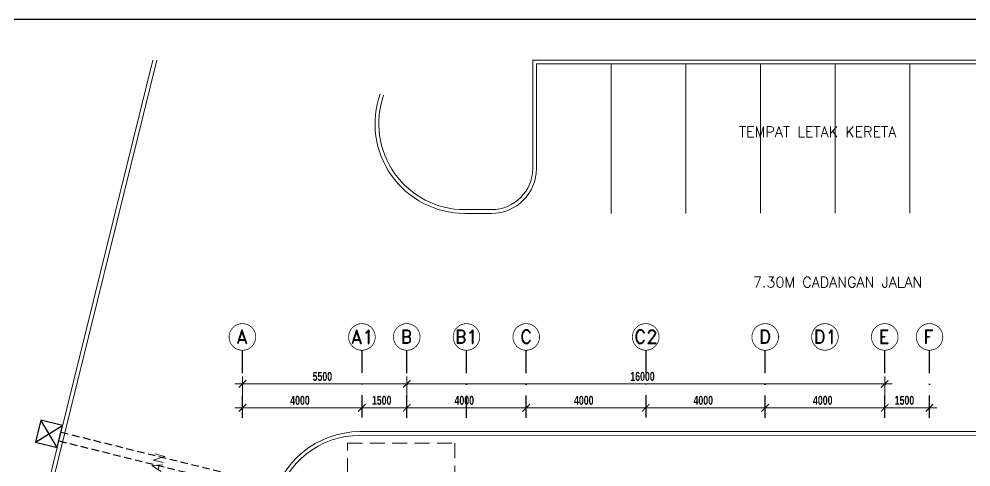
# Model space of a CAD drawing. Header units: inches. Extents: x -86493719 to 430035, y 21644 to 1519532.
# Drawn here: x 249442 to 281308, y 83125 to 98107 of the extents above; entities that cross this region are included whole.
import ezdxf
from ezdxf.enums import TextEntityAlignment as Align

# ---------------------------------------------------------------- set-up
doc = ezdxf.new("R2010")
doc.units = ezdxf.units.IN
doc.header["$MEASUREMENT"] = 0
for name, pattern in [('DASHDOT', [1, 0.5, -0.25, 0, -0.25]), ('DASHED2', [0.375, 0.25, -0.125]), ('HIDDEN', [0.375, 0.25, -0.125])]:
    doc.linetypes.add(name, pattern=pattern)
for name, color, linetype in [('carpark', 8, 'Continuous'), ('drain', 8, 'Continuous'), ('GRID', 8, 'DASHDOT'), ('GRID-TEXT', 8, 'Continuous'), ('kerb', 8, 'Continuous'), ('manhole', 8, 'Continuous'), ('t.block', 4, 'Continuous')]:
    doc.layers.add(name, color=color, linetype=linetype)
for name, color, linetype, lineweight in [('dim', 8, 'Continuous', 20), ('LW', 8, 'Continuous', 20), ('t3', 8, 'Continuous', 25)]:
    doc.layers.add(name, color=color, linetype=linetype, lineweight=lineweight)
doc.styles.add('style1', font='romand.shx', dxfattribs={"height": 250})
doc.styles.add('style2', font='sanssb__.ttf', dxfattribs={"height": 1200})
doc.styles.add('VERDANA1000', font='romand.shx', dxfattribs={"height": 1000})

msp = doc.modelspace()

# ---------------------------------------------------------------- linework, layer by layer
at = {"linetype": 'ByBlock', "const_width": 37.5}
for points in [[(257045, 86028), (256795, 85778)], [(262295, 85778), (262545, 86028)], [(262545, 86028), (262295, 85778)], [(278295, 85778), (278545, 86028)], [(257045, 85228), (256795, 84978)], [(261045, 85228), (260795, 84978)], [(260795, 84978), (261045, 85228)], [(262545, 85228), (262295, 84978)], [(262295, 84978), (262545, 85228)], [(266295, 84978), (266545, 85228)], [(266545, 85228), (266295, 84978)], [(270295, 84978), (270545, 85228)], [(270545, 85228), (270295, 84978)], [(274545, 85228), (274295, 84978)], [(274295, 84978), (274545, 85228)], [(278295, 84978), (278545, 85228)], [(278545, 85228), (278295, 84978)], [(279795, 84978), (280045, 85228)]]:
    msp.add_lwpolyline(points, dxfattribs=at)
at = {"layer": 'carpark', "linetype": 'Continuous', "lineweight": 0}
for p, q in [((269262, 91608), (269261, 96608)), ((271762, 91608), (271761, 96608)), ((274262, 91609), (274261, 96609)), ((276762, 91609), (276761, 96609)), ((279262, 91610), (279261, 96610))]:
    msp.add_line(p, q, dxfattribs=at)
at = {"layer": 'dim'}
for p, q in [((256920, 85409), (256920, 86153)), ((262420, 85409), (262420, 86153)), ((262420, 85409), (262420, 86153)), ((278420, 85409), (278420, 86153)), ((256670, 85903), (262670, 85903)), ((262170, 85903), (278670, 85903)), ((256670, 85103), (261170, 85103)), ((260670, 85103), (262670, 85103)), ((262170, 85103), (266670, 85103)), ((266170, 85103), (270670, 85103)), ((270170, 85103), (274670, 85103)), ((274170, 85103), (278670, 85103)), ((278170, 85103), (280170, 85103))]:
    msp.add_line(p, q, dxfattribs=at)
at = {"layer": 'drain', "linetype": 'DASHED2', "ltscale": 1000}
for p, q in [((250848, 84287), (258265, 82454)), ((250776, 83996), (258194, 82163))]:
    msp.add_line(p, q, dxfattribs=at)
at = {"layer": 'GRID', "ltscale": 1500}
for p, q in [((256920, 84766), (256920, 87028)), ((264420, 84766), (264420, 87028)), ((266420, 84766), (266420, 87028)), ((270420, 87028), (270420, 84766)), ((274420, 84766), (274420, 87028)), ((278420, 84766), (278420, 87028)), ((279920, 84766), (279920, 87028))]:
    msp.add_line(p, q, dxfattribs=at)
at = {"layer": 'GRID', "linetype": 'DASHDOT', "ltscale": 1500}
for p, q in [((260920, 87028), (260920, 84766)), ((262420, 84766), (262420, 87028))]:
    msp.add_line(p, q, dxfattribs=at)
at = {"layer": 'GRID-TEXT', "const_width": 24.7}
for points in [[(257366, 87473, 1), (256475, 87473, 0.414214), (256920, 87028, 0.414214), (257366, 87473, 1)], [(261366, 87473, 1), (260475, 87473, 0.414214), (260920, 87028, 0.414214), (261366, 87473, 1)], [(262866, 87473, 1), (261975, 87473, 0.414214), (262420, 87028, 0.414214), (262866, 87473, 1)], [(264866, 87473, 1), (263975, 87473, 0.414214), (264420, 87028, 0.414214), (264866, 87473, 1)], [(266866, 87473, 1), (265975, 87473, 0.414214), (266420, 87028, 0.414214), (266866, 87473, 1)], [(270866, 87473, 1), (269975, 87473, 0.414214), (270420, 87028, 0.414214), (270866, 87473, 1)], [(274866, 87473, 1), (273975, 87473, 0.414214), (274420, 87028, 0.414214), (274866, 87473, 1)], [(276866, 87473, 1), (275975, 87473, 0.414214), (276420, 87028, 0.414214), (276866, 87473, 1)], [(278866, 87473, 1), (277975, 87473, 0.414214), (278420, 87028, 0.414214), (278866, 87473, 1)], [(280366, 87473, 1), (279475, 87473, 0.414214), (279920, 87028, 0.414214), (280366, 87473, 1)]]:
    msp.add_lwpolyline(points, format="xyb", dxfattribs=at)
at = {"layer": 'kerb', "linetype": 'Continuous', "lineweight": 0}
for p, q in [((253922, 96729), (241050, 44637)), ((254051, 96729), (241172, 44607)), ((266636, 96732), (284386, 96736)), ((266637, 93107), (266636, 96732)), ((266761, 96607), (284261, 96611)), ((266762, 93107), (266761, 96607)), ((264360, 91732), (265262, 91732)), ((264360, 91607), (265262, 91607))]:
    msp.add_line(p, q, dxfattribs=at)
for centre, radius, start, end in [((264359, 94607), 3000, 160.6234, 270.0124), ((264359, 94607), 2875, 160.6234, 270.0124), ((265262, 93107), 1500, 270.0124, 0.0124), ((265262, 93107), 1375, 270.0124, 0.0124)]:
    msp.add_arc(centre, radius, start, end, dxfattribs=at)
at = {"layer": 'LW', "linetype": 'Continuous', "lineweight": 0}
for p, q in [((260849, 84306), (283704, 84311)), ((260849, 84181), (283704, 84186))]:
    msp.add_line(p, q, dxfattribs=at)
at = {"layer": 'LW', "linetype": 'HIDDEN', "ltscale": 2000}
msp.add_lwpolyline([(260434, 83920), (264034, 83920), (264034, 79920), (260434, 79920)], close=True, dxfattribs=at)
at = {"layer": 'LW', "linetype": 'Continuous', "lineweight": 0}
for radius, end in [(3000, 169.078), (2875, 166.7142)]:
    msp.add_arc((260850, 81306), radius, 90.0124, end, dxfattribs=at)
at = {"layer": 'manhole'}
for p, q in [((249994, 83958), (250902, 84506)), ((250722, 83778), (250174, 84686))]:
    msp.add_line(p, q, dxfattribs=at)
msp.add_lwpolyline([(250902, 84506), (250174, 84686), (249994, 83958), (250722, 83778)], close=True, dxfattribs=at)
at = {"layer": 't.block', "color": 7, "ltscale": 0.5}
msp.add_line((226135, 98107), (320990, 98107), dxfattribs=at)

# ---------------------------------------------------------------- texts
at = {"layer": 'dim', "style": 'style2', "width": 0.7}
for s, p in [('5500', (259270, 86003)), ('16000', (269905, 86003)), ('4000', (258520, 85203)), ('1500', (261255, 85203)), ('4000', (264020, 85203)), ('4000', (268020, 85203)), ('4000', (272020, 85203)), ('4000', (276020, 85203)), ('1500', (278755, 85203))]:
    msp.add_text(s, height=300, dxfattribs=at).set_placement(p)
at = {"layer": 'GRID-TEXT', "style": 'style1'}
for s, p in [('A', (256712, 87258)), ('A1', (260550, 87258)), ('B', (262212, 87258)), ('B1', (264034, 87258)), ('C', (266212, 87258)), ('C2', (270030, 87258)), ('D', (274212, 87258)), ('D1', (276036, 87258)), ('E', (278212, 87258)), ('F', (279712, 87258))]:
    msp.add_text(s, height=450, dxfattribs=at).set_placement(p)
at = {"layer": 't3', "style": 'VERDANA1000'}
for s, p in [('TEMPAT LETAK KERETA', (276176, 94334)), ('7.30M CADANGAN JALAN', (276847, 89307))]:
    msp.add_text(s, height=350, dxfattribs=at).set_placement(p, align=Align.MIDDLE_CENTER)
msp.add_text('7.30M CADANGAN JALAN', height=350, rotation=76.1203, dxfattribs=at).set_placement((253487, 80825), align=Align.MIDDLE_CENTER)

doc.saveas('drawing.dxf')
